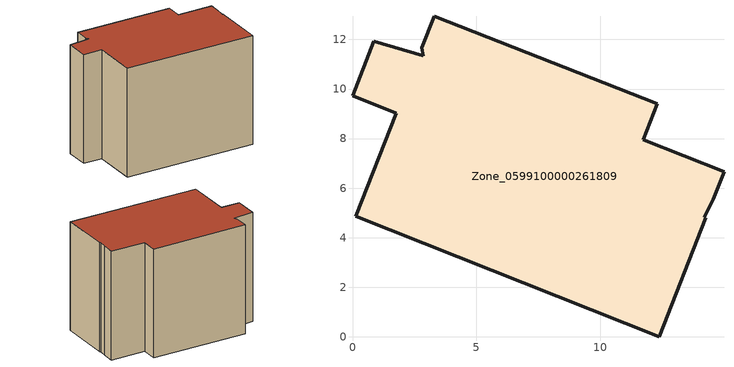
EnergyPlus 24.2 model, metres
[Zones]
Zone_0599100000261809
 floor ground (C_G): 1.76,9.03 0,9.72 0.86,11.92 2.85,11.35 2.79,11.67 3.29,12.94 12.3,9.41 11.73,7.95 14.99,6.67 14.56,5.56 14.19,4.82 14.26,4.8 12.38,0 0.13,4.86 z0
 wall outside (C_F): 11.73,7.95 12.3,9.41 3.29,12.94 2.79,11.67 2.85,11.35 0.86,11.92 0,9.72 1.76,9.03 0.13,4.86 12.38,0 14.26,4.8 14.19,4.82 14.56,5.56 14.99,6.67 11.73,7.95 z0:10.9
 roof outside (C_R): 2.85,11.35 0.86,11.92 0,9.72 1.76,9.03 0.13,4.86 12.38,0 14.26,4.8 14.19,4.82 14.56,5.56 14.99,6.67 11.73,7.95 12.3,9.41 3.29,12.94 2.79,11.67 z10.9
[BUILDING]
Pand.0599100000261809: North Axis=0; Terrain=City; Loads Convergence Tolerance Value=0.04; Temperature Convergence Tolerance Value=0.4; Solar Distribution=FullExterior; Maximum Number of Warmup Days=25; Minimum Number of Warmup Days=1
[Site:Location]
Rotterdam.The.Hague.AP_ZH_NLD Design_Conditions: Latitude=51.96; Longitude=4.45; Time Zone=1; Elevation=-4.5
[SITE:GROUNDTEMPERATURE:BUILDINGSURFACE]
18, 18, 18, 18, 18, 18, 18, 18, 18, 18, 18, 18
[MATERIAL] Thermal Absorptance=0.9; Solar Absorptance=0.7; Visible Absorptance=0.7
Name | Roughness | Thickness | Conductivity | Density | Specific Heat
G.TC.1946 | MediumSmooth | 0.15 | 1 | 540 | 1210
F.TC.1946 | Rough | 0.3 | 0.857143 | 1920 | 840
R.TC.1946 | MediumRough | 0.2 | 0.909091 | 1500 | 1000
[CONSTRUCTION]
C_G: G.TC.1946
C_F: F.TC.1946
C_R: R.TC.1946
[ZONE]
Zone_0599100000261809: Type=1; Multiplier=1; Ceiling Height=Autocalculate; Volume=Autocalculate; Floor Area=autocalculate; Part of Total Floor Area=Yes
[ZONEINFILTRATION:DESIGNFLOWRATE]
Infil_Zone_0599100000261809: Zone or ZoneList or Space or SpaceList=Zone_0599100000261809; Schedule=AlwaysOn; Design Flow Rate Calculation Method=Flow/Area; Flow Rate per Floor Area=0.003; Constant Term Coefficient=1; Temperature Term Coefficient=0; Velocity Term Coefficient=0; Velocity Squared Term Coefficient=0
[HVACTEMPLATE:ZONE:IDEALLOADSAIRSYSTEM]
Zone_0599100000261809: Maximum Heating Supply Air Temperature=50; Minimum Cooling Supply Air Temperature=13; Maximum Heating Supply Air Humidity Ratio=0.0156; Minimum Cooling Supply Air Humidity Ratio=0.0077; Heating Limit=NoLimit; Cooling Limit=NoLimit; Dehumidification Control Type=ConstantSensibleHeatRatio; Cooling Sensible Heat Ratio=0.7; Dehumidification Setpoint=60; Humidification Control Type=None; Humidification Setpoint=30; Outdoor Air Method=None; Outdoor Air Flow Rate per Person=0.00944; Outdoor Air Flow Rate per Zone Floor Area=0; Outdoor Air Flow Rate per Zone=0; Demand Controlled Ventilation Type=None; Outdoor Air Economizer Type=NoEconomizer; Heat Recovery Type=None; Sensible Heat Recovery Effectiveness=0.7; Latent Heat Recovery Effectiveness=0.65
[ZONECONTROL:THERMOSTAT]
ThermostatControl_Zone_0599100000261809: Zone or ZoneList=Zone_0599100000261809; Control Type Schedule=DualSetpointControlType; Control 1=Thermostat_Zone_0599100000261809; Temperature Difference Between Cutout And Setpoint=0
[THERMOSTATSETPOINT:DUALSETPOINT]
Thermostat_Zone_0599100000261809: Heating Setpoint Temperature Schedule=HeatingSetpoint_Zone_0599100000261809; Cooling Setpoint Temperature Schedule=CoolingSetpoint_Zone_0599100000261809
[SCHEDULE:COMPACT]
HeatingSetpoint_Zone_0599100000261809: Through: 12/31, For: AllDays, Until: 24:00, 21
CoolingSetpoint_Zone_0599100000261809: Through: 12/31, For: AllDays, Until: 24:00, 24
DualSetpointControlType: Through: 12/31, For: AllDays, Until: 24:00, 4
AlwaysOn: Through: 12/31, For: AllDays, Until: 24:00, 1
